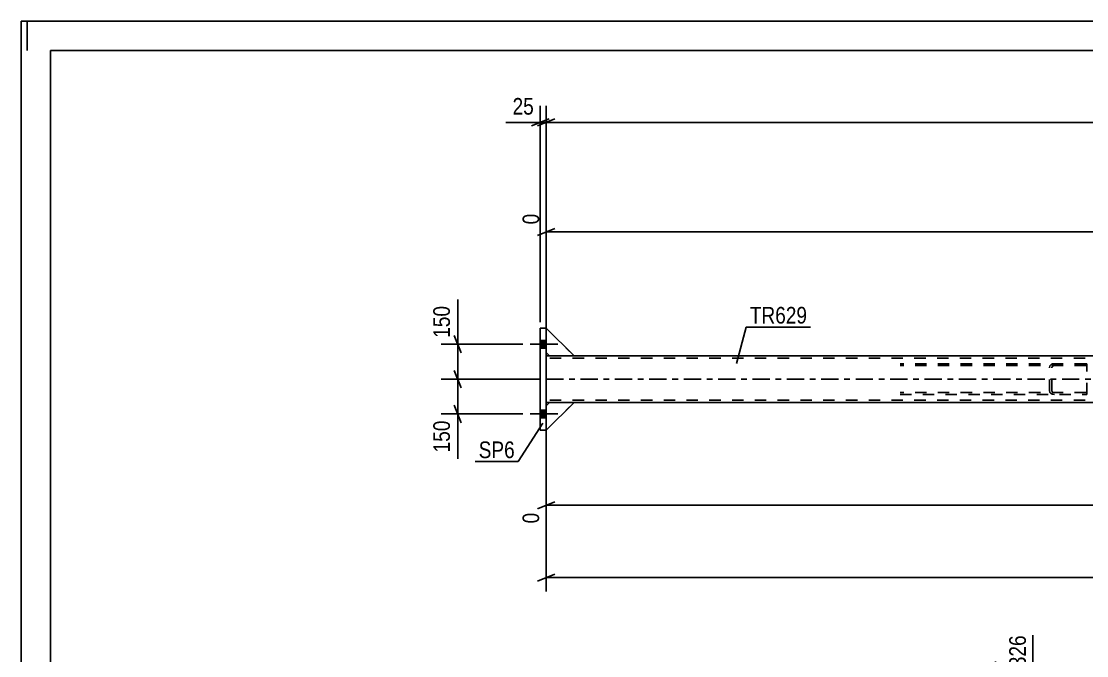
# Model space of a CAD drawing. Header units: millimetres. Extents: x -81 to 760, y -449 to 145.
# Drawn here: x -81.1 to 102.3, y 36.1 to 145.3 of the extents above; entities that cross this region are included whole.
import ezdxf

# ---------------------------------------------------------------- set-up
doc = ezdxf.new("R2010")
doc.units = ezdxf.units.MM
doc.linetypes.add('DXK_LINE_DOT2', pattern=[3.9198, 1.9599, -1.9599])
doc.linetypes.add('DXK_LINE_DOT3', pattern=[5.9187, 2.979, -0.9799, 0.9799, -0.9799])
doc.styles.add('Arial Narrow', font='ARIALN.TTF', dxfattribs={"height": 0.2})

# ---------------------------------------------------------------- blocks, each defined once
blk = doc.blocks.new('Unknown-122571161-1134')
at = {"color": 5, "linetype": 'Continuous'}
for p, q in [((759.95, 145.34), (-81.05, 145.34)), ((-81.05, 145.34), (-81.05, -448.66)), ((-80.05, 140.34), (-80.05, 145.34)), ((754.95, 140.34), (-76.05, 140.34)), ((-76.05, 140.34), (-76.05, -443.66))]:
    blk.add_line(p, q, dxfattribs=at)
blk = doc.blocks.new('Part-122571161-2196 - 2182')
at = {"color": 2, "linetype": 'Continuous'}
for p, q in [((9.27, 79.13), (9.87, 79.73)), ((14.07, 79.73), (9.27, 74.93)), ((9.27, 74.93), (9.27, 79.13)), ((14.07, 79.73), (9.87, 79.73))]:
    blk.add_line(p, q, dxfattribs=at)
blk = doc.blocks.new('Part-122571161-2197 - 2182')
at = {"color": 7, "linetype": 'DXK_LINE_DOT2'}
for p, q in [((9.27, 79.13), (9.87, 79.73)), ((14.07, 79.73), (9.27, 74.93)), ((9.27, 74.93), (9.27, 79.13)), ((9.87, 79.73), (14.07, 79.73))]:
    blk.add_line(p, q, dxfattribs=at)
blk = doc.blocks.new('Part-122571161-2195 - 2182')
at = {"color": 7, "linetype": 'DXK_LINE_DOT2'}
for p, q in [((9.27, 79.13), (9.87, 79.73)), ((14.07, 79.73), (9.27, 74.93)), ((9.27, 74.93), (9.27, 79.13)), ((9.87, 79.73), (14.07, 79.73))]:
    blk.add_line(p, q, dxfattribs=at)
blk = doc.blocks.new('Part-122571161-2198 - 2182')
at = {"color": 7, "linetype": 'DXK_LINE_DOT2'}
for p, q in [((14.07, 87.73), (9.27, 92.53)), ((9.27, 92.53), (9.27, 88.33)), ((9.27, 88.33), (9.87, 87.73)), ((9.87, 87.73), (14.07, 87.73))]:
    blk.add_line(p, q, dxfattribs=at)
blk = doc.blocks.new('Part-122571161-2354 - 2182')
at = {"color": 7, "linetype": 'DXK_LINE_DOT2'}
for p, q in [((14.07, 87.73), (9.27, 92.53)), ((9.27, 92.53), (9.27, 88.33)), ((9.27, 88.33), (9.87, 87.73)), ((9.87, 87.73), (14.07, 87.73))]:
    blk.add_line(p, q, dxfattribs=at)
blk = doc.blocks.new('Part-122571161-2249 - 2182')
at = {"color": 2, "linetype": 'Continuous'}
for p, q in [((9.87, 87.73), (9.27, 87.73)), ((9.27, 80.53), (9.27, 86.93)), ((219.6, 87.73), (14.07, 87.73)), ((9.87, 79.73), (9.27, 79.73)), ((219.6, 79.73), (14.07, 79.73))]:
    blk.add_line(p, q, dxfattribs=at)
at = {"color": 7, "linetype": 'DXK_LINE_DOT2'}
for p, q in [((9.27, 87.73), (9.27, 86.93)), ((9.27, 87.73), (9.27, 87.49)), ((580.24, 87.33), (9.27, 87.33)), ((14.07, 87.73), (9.87, 87.73)), ((9.27, 79.73), (9.27, 80.53)), ((580.24, 80.13), (9.27, 80.13)), ((14.07, 79.73), (9.87, 79.73))]:
    blk.add_line(p, q, dxfattribs=at)
at = {"color": 7, "linetype": 'DXK_LINE_DOT3'}
blk.add_line((9.27, 83.73), (580.24, 83.73), dxfattribs=at)
blk = doc.blocks.new('Part-122571161-2265 - 2182')
at = {"color": 2, "linetype": 'Continuous'}
for p, q in [((8.27, 92.53), (9.27, 92.53)), ((8.27, 74.93), (8.27, 92.53)), ((9.27, 92.53), (9.27, 74.93)), ((9.27, 74.93), (8.27, 74.93))]:
    blk.add_line(p, q, dxfattribs=at)
blk = doc.blocks.new('Part-122571161-2299 - 2182')
at = {"color": 7, "linetype": 'DXK_LINE_DOT2'}
for p, q in [((102.16, 86.37), (70.17, 86.37)), ((96.74, 86.37), (96.41, 86.32)), ((102.3, 86.35), (102.16, 86.37)), ((102.3, 81.11), (102.3, 86.35)), ((102.16, 86.05), (70.17, 86.05)), ((95.94, 85.97), (95.87, 85.73)), ((95.87, 81.73), (95.87, 85.73)), ((96.31, 85.73), (96.34, 85.85)), ((96.31, 81.73), (96.31, 85.73)), ((96.58, 86.02), (96.74, 86.05)), ((102.16, 86.05), (102.3, 86.03)), ((102.16, 81.41), (70.17, 81.41)), ((70.17, 81.09), (102.16, 81.09)), ((95.87, 81.73), (95.94, 81.48)), ((96.34, 81.6), (96.31, 81.73)), ((96.41, 81.13), (96.74, 81.09)), ((96.74, 81.41), (96.58, 81.43)), ((102.16, 81.41), (102.3, 81.43)), ((102.16, 81.09), (102.3, 81.11))]:
    blk.add_line(p, q, dxfattribs=at)
for centre, radius, start, end in [((96.61, 85.55), 0.792, 104.8339, 148.022), ((96.68, 85.64), 0.396, 104.8339, 148.022), ((96.61, 81.9), 0.792, 211.978, 255.1661), ((96.68, 81.81), 0.396, 211.978, 255.1661)]:
    blk.add_arc(centre, radius, start, end, dxfattribs=at)
blk = doc.blocks.new('Part-122571161-2371 - 2182')
at = {"color": 2, "linetype": 'Continuous'}
for p, q in [((14.07, 87.73), (9.27, 92.53)), ((9.27, 92.53), (9.27, 88.33)), ((9.27, 88.33), (9.87, 87.73)), ((9.87, 87.73), (14.07, 87.73))]:
    blk.add_line(p, q, dxfattribs=at)
blk = doc.blocks.new('Bolt-122571161-2344 - 2182')
at = {"linetype": 'Continuous'}
for points in [[(9.27, 89.07), (9.27, 90.39), (8.27, 90.39), (8.27, 89.07)], [(9.27, 89.07), (9.27, 90.39), (8.27, 90.39), (8.27, 89.07)], [(9.27, 77.07), (9.27, 78.39), (8.27, 78.39), (8.27, 77.07)], [(9.27, 77.07), (9.27, 78.39), (8.27, 78.39), (8.27, 77.07)]]:
    blk.add_hatch(color=1, dxfattribs=at).paths.add_polyline_path(points)
at = {"color": 1, "linetype": 'Continuous'}
for p, q in [((8.27, 90.39), (9.27, 90.39)), ((8.27, 90.39), (9.27, 90.39)), ((6.51, 89.73), (11.27, 89.73)), ((6.51, 89.73), (11.27, 89.73)), ((8.27, 89.07), (9.27, 89.07)), ((8.27, 89.07), (9.27, 89.07)), ((6.51, 77.73), (11.27, 77.73)), ((6.51, 77.73), (11.27, 77.73)), ((8.27, 78.39), (9.27, 78.39)), ((8.27, 78.39), (9.27, 78.39)), ((8.27, 77.07), (9.27, 77.07)), ((8.27, 77.07), (9.27, 77.07))]:
    blk.add_line(p, q, dxfattribs=at)
blk = doc.blocks.new('StraightDimension-122571161-8299 - 3322')
at = {"color": 7, "linetype": 'Continuous'}
for p, q in [((93.03, -5), (93.03, 39.62)), ((86.6, -5), (86.6, 35.12)), ((85.1, 25.91), (88.1, 27.11)), ((86.6, 26.51), (93.03, 26.51)), ((94.53, 27.11), (91.53, 25.91))]:
    blk.add_line(p, q, dxfattribs=at)
at = {"color": 0}
blk.add_wipeout([(93.16, 27.26), (93.16, 31.46), (86.47, 31.46), (86.47, 27.26)], dxfattribs=at)
at = {"color": 3, "style": 'Arial Narrow'}
blk.add_text('161', height=2.863, dxfattribs=at).set_placement((87.07, 27.86))
at = {"color": 0, "linetype": 'Continuous'}
blk.add_wipeout([(92.43, 40.22), (88.23, 40.22), (88.23, 31.71), (92.43, 31.71)], dxfattribs=at)
at = {"color": 3, "linetype": 'Continuous', "style": 'Arial Narrow'}
blk.add_text('2326', height=2.863, rotation=90.0002, dxfattribs=at).set_placement((91.83, 32.31))
blk = doc.blocks.new('StraightDimension-122571161-8298 - 3322')
at = {"color": 7, "linetype": 'Continuous'}
for p, q in [((93.03, -5), (93.03, 39.62)), ((203.27, -5), (203.27, 35.12)), ((94.53, 27.11), (91.53, 25.91)), ((93.03, 26.51), (203.27, 26.51)), ((201.77, 25.91), (204.77, 27.11))]:
    blk.add_line(p, q, dxfattribs=at)
at = {"color": 0, "linetype": 'Continuous'}
blk.add_wipeout([(202.67, 35.72), (198.47, 35.72), (198.47, 27.21), (202.67, 27.21)], dxfattribs=at)
at = {"color": 0}
blk.add_wipeout([(152.41, 27.26), (152.41, 31.46), (143.89, 31.46), (143.89, 27.26)], dxfattribs=at)
at = {"color": 3, "linetype": 'Continuous', "style": 'Arial Narrow'}
blk.add_text('5082', height=2.863, rotation=90.0002, dxfattribs=at).set_placement((202.07, 27.81))
at = {"color": 3, "style": 'Arial Narrow'}
blk.add_text('2756', height=2.863, dxfattribs=at).set_placement((144.49, 27.86))
blk = doc.blocks.new('StraightDimension-122571161-2399 - 2182')
at = {"color": 7, "linetype": 'Continuous'}
for p, q in [((-6.54, 91.23), (-5.34, 88.23)), ((5.27, 89.73), (-8.79, 89.73)), ((-5.94, 83.73), (-5.94, 89.73)), ((-5.34, 82.23), (-6.54, 85.23)), ((8.27, 83.73), (-8.79, 83.73))]:
    blk.add_line(p, q, dxfattribs=at)
at = {"color": 0}
blk.add_wipeout([(-6.69, 96.93), (-10.89, 96.93), (-10.89, 90.25), (-6.69, 90.25)], dxfattribs=at)
at = {"color": 7, "linetype": 'Continuous'}
blk.add_line((-5.94, 89.73), (-5.94, 97.46), dxfattribs=at)
blk.add_line((-5.94, 89.73), (-5.94, 97.46), dxfattribs=at)
at = {"color": 3, "style": 'Arial Narrow'}
blk.add_text('150', height=2.863, rotation=90.0002, dxfattribs=at).set_placement((-7.29, 90.85))
blk = doc.blocks.new('StraightDimension-122571161-2408 - 2182')
at = {"color": 7, "linetype": 'Continuous'}
for p, q in [((-6.54, 85.23), (-5.34, 82.23)), ((8.27, 83.73), (-8.79, 83.73)), ((-5.94, 77.73), (-5.94, 83.73)), ((-5.34, 76.23), (-6.54, 79.23)), ((5.27, 77.73), (-8.79, 77.73))]:
    blk.add_line(p, q, dxfattribs=at)
at = {"color": 0}
blk.add_wipeout([(-6.69, 77.2), (-10.89, 77.2), (-10.89, 70.52), (-6.69, 70.52)], dxfattribs=at)
at = {"color": 7, "linetype": 'Continuous'}
blk.add_line((-5.94, 77.73), (-5.94, 69.99), dxfattribs=at)
blk.add_line((-5.94, 77.73), (-5.94, 69.99), dxfattribs=at)
at = {"color": 3, "style": 'Arial Narrow'}
blk.add_text('150', height=2.863, rotation=90.0002, dxfattribs=at).set_placement((-7.29, 71.12))
blk = doc.blocks.new('StraightDimension-122571161-2438 - 2182')
at = {"color": 7, "linetype": 'Continuous'}
for p, q in [((9.27, 78.73), (9.27, 58.89)), ((10.77, 62.62), (7.77, 61.42)), ((9.27, 62.02), (219.6, 62.02))]:
    blk.add_line(p, q, dxfattribs=at)
at = {"color": 0, "linetype": 'Continuous'}
blk.add_wipeout([(8.67, 61.32), (4.47, 61.32), (4.47, 58.29), (8.67, 58.29)], dxfattribs=at)
at = {"color": 3, "linetype": 'Continuous', "style": 'Arial Narrow'}
blk.add_text('0', height=2.86, rotation=90.0002, dxfattribs=at).set_placement((8.07, 58.89))
blk = doc.blocks.new('StraightDimension-122571161-2457 - 2182')
at = {"color": 7, "linetype": 'Continuous'}
for p, q in [((9.27, 88.73), (9.27, 112.21)), ((10.77, 109.68), (7.77, 108.48)), ((9.27, 109.08), (219.6, 109.08))]:
    blk.add_line(p, q, dxfattribs=at)
at = {"color": 0, "linetype": 'Continuous'}
blk.add_wipeout([(8.67, 112.81), (4.47, 112.81), (4.47, 109.78), (8.67, 109.78)], dxfattribs=at)
at = {"color": 3, "linetype": 'Continuous', "style": 'Arial Narrow'}
blk.add_text('0', height=2.86, rotation=90.0002, dxfattribs=at).set_placement((8.07, 110.38))
blk = doc.blocks.new('StraightDimension-122571161-2507 - 2182')
at = {"color": 7, "linetype": 'Continuous'}
for p, q in [((9.27, 93.53), (9.27, 130.77)), ((10.77, 128.52), (7.77, 127.32)), ((9.27, 127.92), (591.14, 127.92))]:
    blk.add_line(p, q, dxfattribs=at)
blk = doc.blocks.new('StraightDimension-122571161-2538 - 2182')
at = {"color": 7, "linetype": 'Continuous'}
for p, q in [((8.27, 93.53), (8.27, 130.77)), ((9.27, 93.53), (9.27, 130.77)), ((6.77, 127.32), (9.77, 128.52)), ((10.77, 128.52), (7.77, 127.32)), ((8.27, 127.92), (9.27, 127.92))]:
    blk.add_line(p, q, dxfattribs=at)
at = {"color": 0}
blk.add_wipeout([(7.75, 128.67), (7.75, 132.87), (2.89, 132.87), (2.89, 128.67)], dxfattribs=at)
at = {"color": 7, "linetype": 'Continuous'}
blk.add_line((8.27, 127.92), (2.36, 127.92), dxfattribs=at)
blk.add_line((8.27, 127.92), (2.36, 127.92), dxfattribs=at)
at = {"color": 3, "style": 'Arial Narrow'}
blk.add_text('25', height=2.863, dxfattribs=at).set_placement((3.49, 129.27))
blk = doc.blocks.new('StraightDimension-122571161-2563 - 2182')
at = {"color": 7, "linetype": 'Continuous'}
for p, q in [((9.27, 91.53), (9.27, 47.15)), ((10.77, 50.15), (7.77, 48.95)), ((9.27, 49.55), (592.14, 49.55))]:
    blk.add_line(p, q, dxfattribs=at)
blk = doc.blocks.new('Mark-122571161-2261 - 2182')
at = {"color": 0}
blk.add_wipeout([(3.87, 70.13), (3.87, 73.13), (-2.34, 73.13), (-2.34, 70.13)], dxfattribs=at)
blk.add_wipeout([(3.87, 70.13), (3.87, 73.13), (-2.34, 73.13), (-2.34, 70.13)], dxfattribs=at)
at = {"color": 30, "linetype": 'Continuous'}
for p in [(8.68, 76.15), (-2.94, 69.53)]:
    blk.add_line(p, (4.47, 69.53), dxfattribs=at)
at = {"color": 3, "style": 'Arial Narrow'}
blk.add_text('SP6', height=2.863, dxfattribs=at).set_placement((-2.34, 70.13))
blk = doc.blocks.new('Mark-122571161-2245 - 2182')
at = {"color": 0}
blk.add_wipeout([(54.18, 93.3), (54.18, 96.3), (44.32, 96.3), (44.32, 93.3)], dxfattribs=at)
blk.add_wipeout([(54.18, 93.3), (54.18, 96.3), (44.32, 96.3), (44.32, 93.3)], dxfattribs=at)
at = {"color": 30, "linetype": 'Continuous'}
for p, q in [((42.05, 86.41), (43.72, 92.7)), ((43.72, 92.7), (54.78, 92.7))]:
    blk.add_line(p, q, dxfattribs=at)
at = {"color": 3, "style": 'Arial Narrow'}
blk.add_text('TR629', height=2.863, dxfattribs=at).set_placement((44.32, 93.3))

msp = doc.modelspace()

# ---------------------------------------------------------------- block references
for name in ['Unknown-122571161-1134', 'Part-122571161-2265 - 2182', 'Part-122571161-2198 - 2182', 'Part-122571161-2354 - 2182', 'Part-122571161-2371 - 2182', 'Bolt-122571161-2344 - 2182', 'Part-122571161-2249 - 2182', 'Part-122571161-2299 - 2182', 'Part-122571161-2196 - 2182', 'Part-122571161-2197 - 2182', 'Part-122571161-2195 - 2182']:
    msp.add_blockref(name, (0, 0))

# ---------------------------------------------------------------- next in the draw order: block references
for name in ['StraightDimension-122571161-2399 - 2182', 'StraightDimension-122571161-8299 - 3322']:
    msp.add_blockref(name, (0, 0))

# ---------------------------------------------------------------- next in the draw order: block references
for name in ['StraightDimension-122571161-2457 - 2182', 'StraightDimension-122571161-2408 - 2182', 'StraightDimension-122571161-8298 - 3322']:
    msp.add_blockref(name, (0, 0))

# ---------------------------------------------------------------- next in the draw order: block references
for name in ['StraightDimension-122571161-2507 - 2182', 'StraightDimension-122571161-2438 - 2182']:
    msp.add_blockref(name, (0, 0))

# ---------------------------------------------------------------- next in the draw order: block references
for name in ['StraightDimension-122571161-2538 - 2182', 'StraightDimension-122571161-2563 - 2182']:
    msp.add_blockref(name, (0, 0))

# ---------------------------------------------------------------- next in the draw order: block references
for name in ['Mark-122571161-2245 - 2182', 'Mark-122571161-2261 - 2182']:
    msp.add_blockref(name, (0, 0))

doc.saveas('drawing.dxf')
